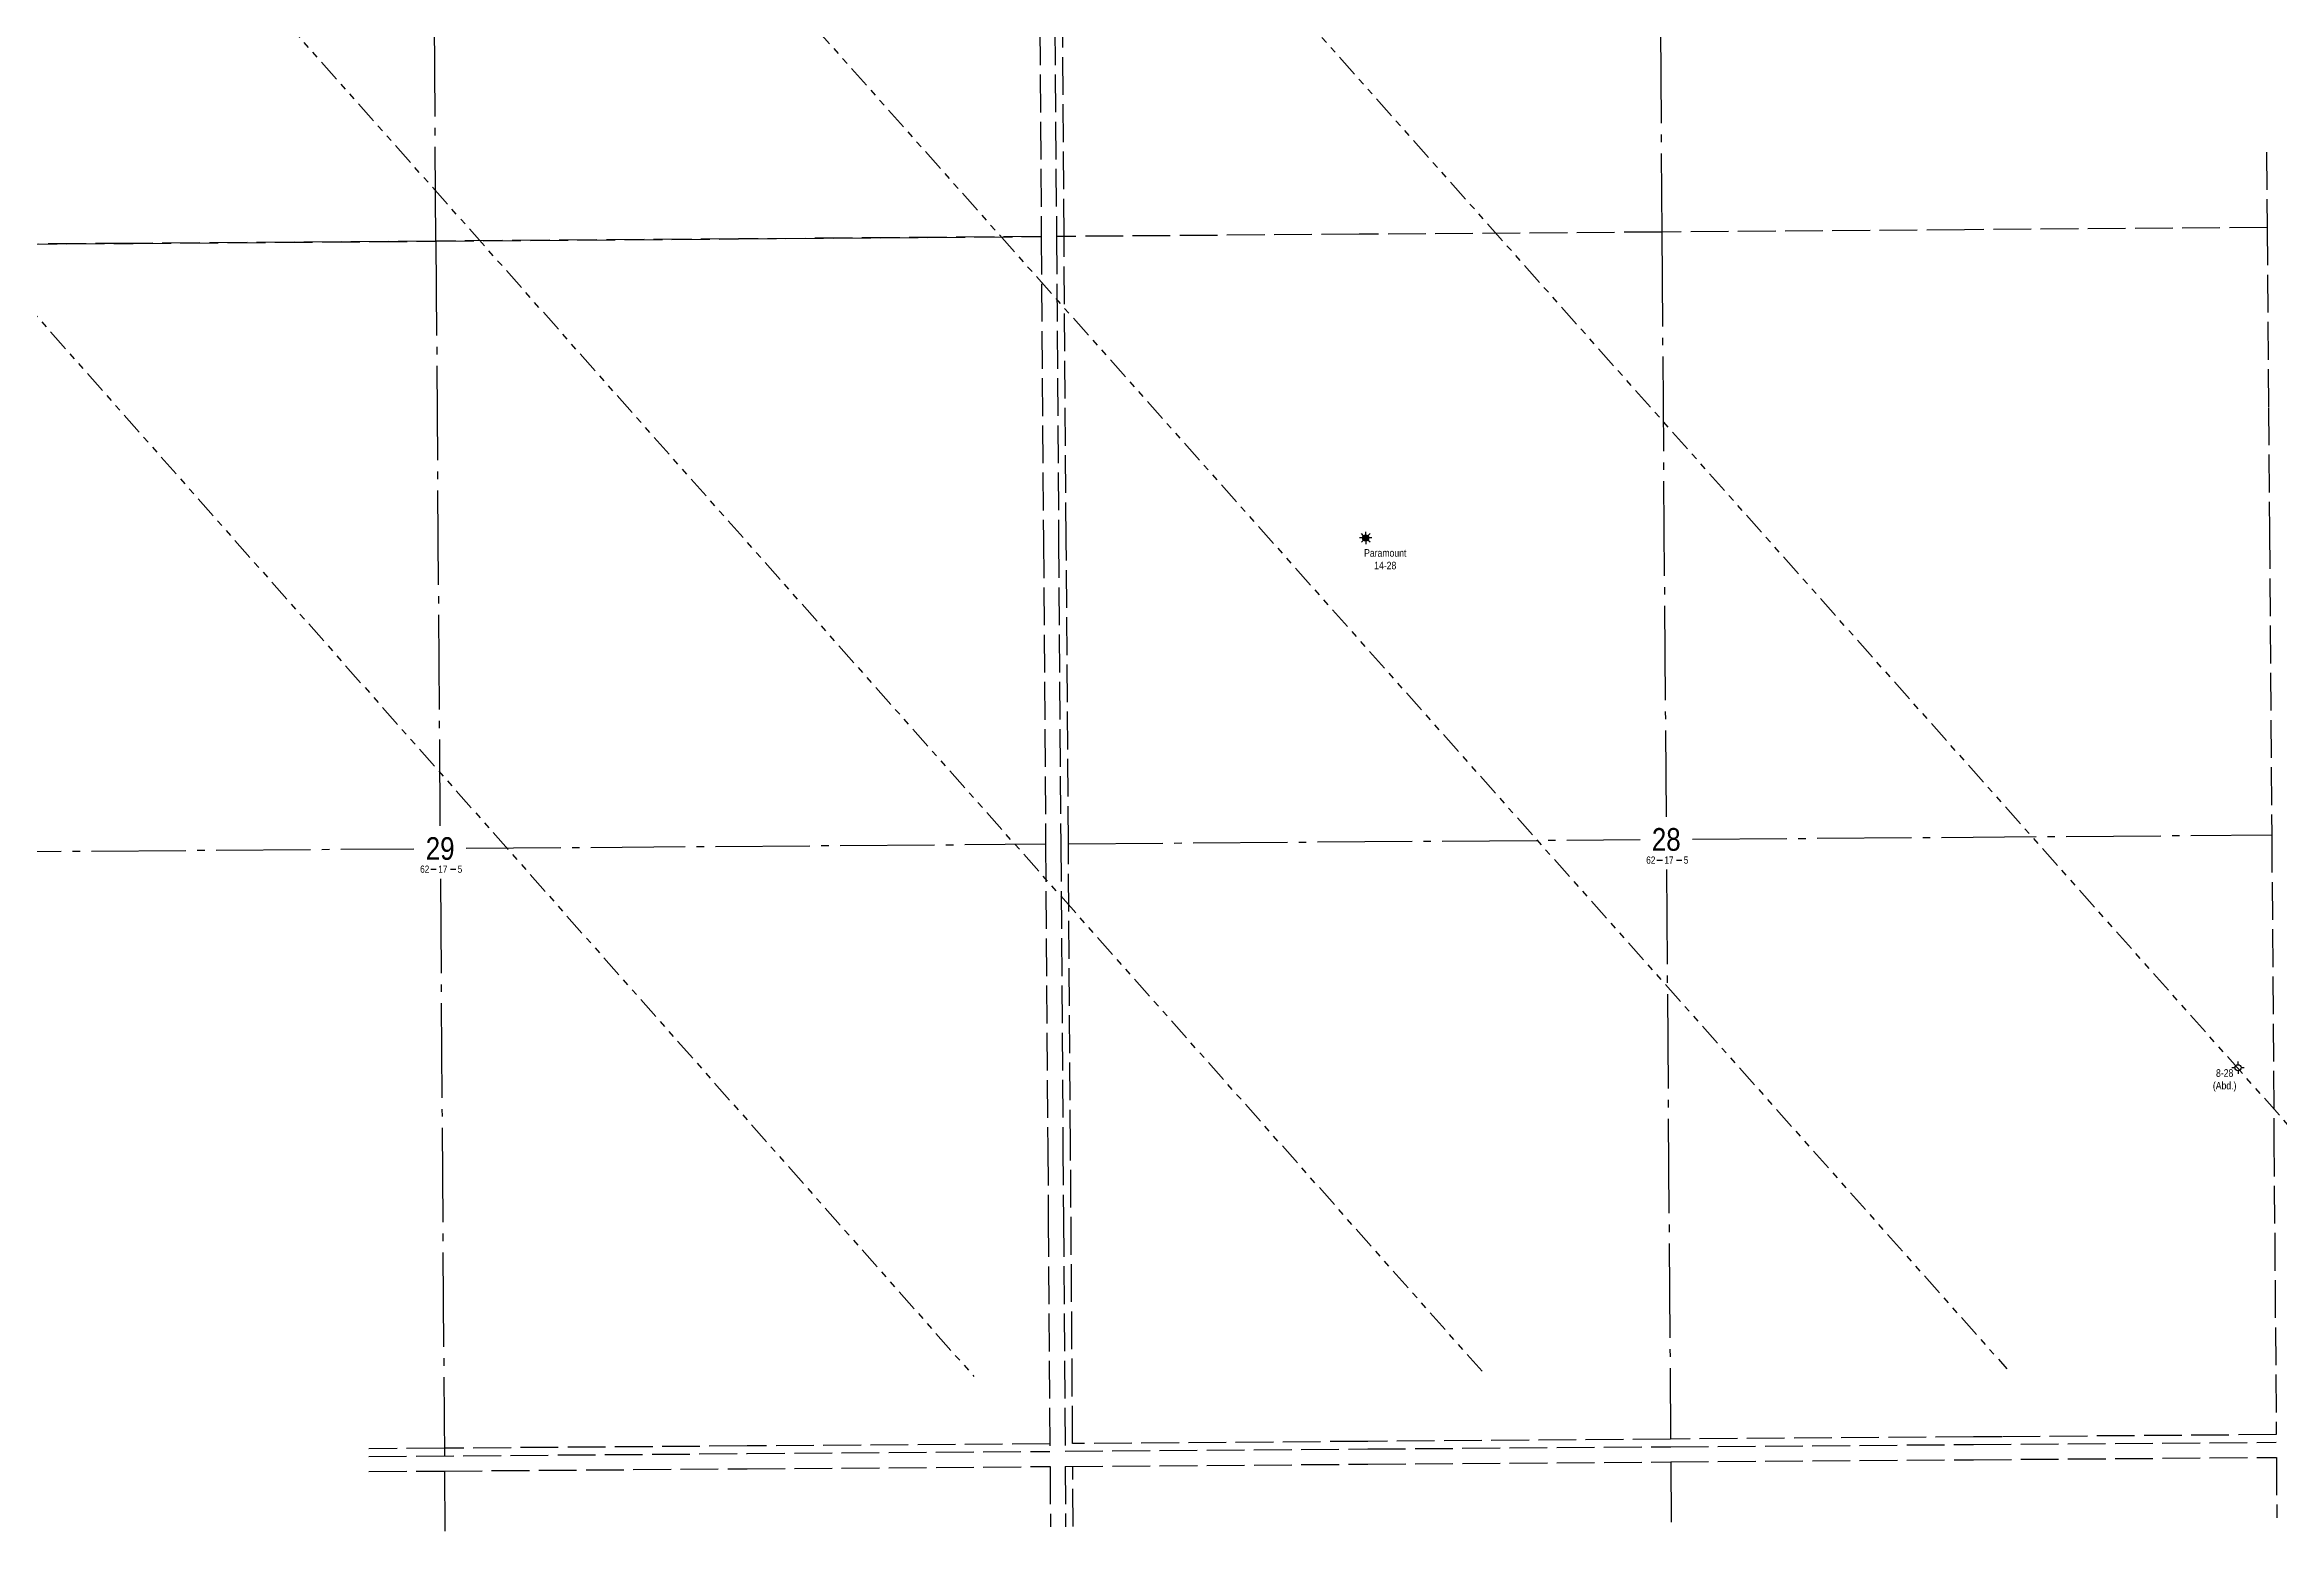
# Model space of a CAD drawing. Extents: x 522868 to 559106, y 6019929 to 6031707.
# Drawn here: x 531038 to 533996, y 6026381 to 6028349 of the extents above; entities that cross this region are included whole.
import ezdxf
from ezdxf.enums import TextEntityAlignment as Align

# ---------------------------------------------------------------- set-up
doc = ezdxf.new("R2010")
doc.units = 0
doc.header["$LTSCALE"] = 5
for name, pattern in [('foc-DRILLPATH', [14.75, 6, -1.75, 1.75, -1.75, 1.75, -1.75]), ('foc-QUARTERLINE', [33, 25, -3, 2, -3]), ('foc-UNSURVEYED', [12.5, 10, -2.5])]:
    doc.linetypes.add(name, pattern=pattern)
for name, color, linetype in [('10', 1, 'Continuous'), ('9', 3, 'Continuous'), ('ABADATA-DRILL-T', 8, 'Continuous'), ('L-SECLBL', 7, 'Continuous'), ('L-SECQ', 8, 'foc-QUARTERLINE'), ('L-USEC', 7, 'foc-UNSURVEYED'), ('P-PDRILLPATH', 12, 'foc-DRILLPATH')]:
    doc.layers.add(name, color=color, linetype=linetype)
doc.styles.add('80L', font='ARIALN.TTF', dxfattribs={"height": 10})
doc.styles.add('SIMPLEX', font='ARIALN.TTF')

# ---------------------------------------------------------------- blocks, each defined once
blk = doc.blocks.new('L-SECLBL')
at = {"layer": '9', "color": 7}
for p, q in [((-5.1, -27.8), (-12.3, -27.8)), ((20.7, -27.8), (13.5, -27.8))]:
    blk.add_line(p, q, dxfattribs=at)
at = {"layer": '10', "color": 2, "style": 'SIMPLEX'}
blk.add_attdef('SEC', text='', height=30, dxfattribs=at).set_placement((0, 0), align=Align.MIDDLE)
at = {"layer": '10', "color": 5, "style": '80L'}
blk.add_attdef('TWP', text='', height=9.5, dxfattribs=at).set_placement((-14.4, -27.4), align=Align.MIDDLE_RIGHT)
blk.add_attdef('RGE', text='', height=9.5, dxfattribs=at).set_placement((3.6, -27.4), align=Align.MIDDLE_CENTER)
blk.add_attdef('MER', text='', height=9.5, dxfattribs=at).set_placement((23.2, -27.4), align=Align.MIDDLE_LEFT)
blk = doc.blocks.new('GAS')
h = blk.add_hatch(color=255)
h.dxf.hatch_style = 1
edge = h.paths.add_edge_path()
edge.add_arc((0, 0), 0.9, 0, 360)
for p, q in [((-0.81, 0), (-1.62, 0)), ((-0.57, 0.57), (-1.14, 1.14)), ((0, 0.81), (0, 1.62)), ((0.57, 0.57), (1.14, 1.14)), ((1.62, 0), (0.81, 0)), ((-0.57, -0.57), (-1.14, -1.14)), ((0, -0.81), (0, -1.62)), ((1.14, -1.14), (0.57, -0.57))]:
    blk.add_line(p, q)
blk.add_circle((0, 0), 0.8)
blk = doc.blocks.new('GABD')
for p, q in [((-0.81, 0), (-1.62, 0)), ((0, 0.81), (0, 1.62)), ((1.62, 0), (0.81, 0)), ((0, -0.81), (0, -1.62))]:
    blk.add_line(p, q)
blk.add_circle((0, 0), 0.8)

msp = doc.modelspace()

# ---------------------------------------------------------------- linework, layer by layer
at = {"layer": 'L-SECQ', "flags": 128}
for points in [[(533172.928, 6028865.333), (533178.493, 6028101.2)], [(531555.532, 6028089.17), (531550.238, 6028853.309)], [(533178.493, 6028101.2), (533184.132, 6027327.067)], [(531555.532, 6028089.17), (531560.895, 6027315.035)], [(532392.834, 6027291.2), (533149.674, 6027296.811)], [(533218.954, 6027297.324), (533985.92, 6027303.01)], [(530769.584, 6027279.17), (531526.426, 6027284.778)], [(531595.706, 6027285.292), (532362.676, 6027290.976)], [(531561.38, 6027245.036), (531566.674, 6026480.902)], [(533184.642, 6027257.069), (533190.135, 6026502.993)], [(533190.355, 6026472.833), (533190.937, 6026392.993)], [(531566.813, 6026460.796), (531567.366, 6026380.957)]]:
    msp.add_lwpolyline(points, dxfattribs=at)
at = {"layer": 'L-USEC'}
for p, q in [((532354.105, 6028497.174), (532356.962, 6028095.108)), ((532374.211, 6028497.317), (532377.068, 6028095.251)), ((532387.12, 6028095.332), (532384.264, 6028497.398)), ((533979.174, 6028207.089), (533979.92, 6028107.144)), ((531555.532, 6028089.17), (531956.247, 6028092.14)), ((531956.247, 6028092.14), (531555.532, 6028089.17)), ((531956.247, 6028092.14), (532356.962, 6028095.108)), ((532356.962, 6028095.108), (531956.247, 6028092.14)), ((532356.962, 6028095.108), (532359.82, 6027693.042)), ((532777.774, 6028098.228), (532377.068, 6028095.257)), ((532377.068, 6028095.251), (532379.926, 6027693.185)), ((532389.977, 6027693.266), (532387.12, 6028095.332)), ((533178.493, 6028101.2), (532777.774, 6028098.228)), ((533579.206, 6028104.173), (533178.493, 6028101.2)), ((533979.92, 6028107.144), (533579.206, 6028104.173)), ((533979.92, 6028107.144), (533981.697, 6027869.031)), ((530754.104, 6028083.235), (531154.812, 6028086.202)), ((531154.812, 6028086.202), (530754.104, 6028083.235)), ((531154.812, 6028086.202), (531555.532, 6028089.17)), ((531555.532, 6028089.17), (531154.812, 6028086.202)), ((533981.697, 6027869.031), (533982.92, 6027705.078)), ((532359.82, 6027693.042), (532362.676, 6027290.976)), ((532379.926, 6027693.185), (532382.781, 6027291.118)), ((532392.834, 6027291.2), (532389.977, 6027693.266)), ((533982.92, 6027705.078), (533985.92, 6027303.01)), ((532382.781, 6027291.118), (532385.638, 6026889.047)), ((532395.691, 6026889.129), (532392.834, 6027291.2)), ((533985.92, 6027303.01), (533988.921, 6026900.94)), ((532362.676, 6027290.976), (532365.532, 6026888.904)), ((532365.532, 6026888.904), (532366.206, 6026794.225)), ((532385.638, 6026889.047), (532386.312, 6026794.368)), ((532398.476, 6026497.124), (532395.691, 6026889.129)), ((533988.921, 6026900.94), (533991.846, 6026508.933)), ((532366.206, 6026794.225), (532368.39, 6026486.847)), ((532386.312, 6026794.368), (532388.496, 6026486.996)), ((531967.461, 6026493.928), (531566.604, 6026490.955)), ((532368.319, 6026496.9), (531967.461, 6026493.928)), ((532789.275, 6026500.019), (532398.476, 6026497.124)), ((533190.135, 6026502.993), (532789.275, 6026500.019)), ((532789.342, 6026489.967), (533190.206, 6026492.939)), ((533590.991, 6026505.947), (533190.135, 6026502.993)), ((533190.206, 6026492.939), (533591.064, 6026495.91)), ((533628.506, 6026506.223), (533590.991, 6026505.947)), ((533591.064, 6026495.91), (533991.922, 6026498.881)), ((533991.846, 6026508.933), (533628.506, 6026506.223)), ((531566.604, 6026490.955), (531466.65, 6026490.214)), ((531466.72, 6026480.16), (531967.524, 6026483.875)), ((531466.72, 6026480.161), (531566.664, 6026480.902)), ((531566.813, 6026460.796), (531967.673, 6026463.769)), ((531967.524, 6026483.875), (532368.39, 6026486.847)), ((531967.673, 6026463.769), (532368.533, 6026466.741)), ((532368.533, 6026466.741), (532369.1, 6026386.901)), ((532388.496, 6026486.996), (532789.342, 6026489.967)), ((532388.639, 6026466.89), (532789.491, 6026469.861)), ((532388.639, 6026466.89), (532389.206, 6026387.05)), ((532399.258, 6026387.124), (532398.691, 6026466.965)), ((532789.491, 6026469.861), (533190.355, 6026472.833)), ((533190.355, 6026472.833), (533591.213, 6026475.804)), ((533591.213, 6026475.804), (533992.071, 6026478.775)), ((533992.071, 6026478.775), (533992.667, 6026398.937)), ((531466.859, 6026460.055), (531566.813, 6026460.796))]:
    msp.add_line(p, q, dxfattribs=at)
at = {"layer": 'P-PDRILLPATH', "flags": 128}
for points in [[(530155.927, 6029911.185), (529608.094, 6029594.925), (532267.735, 6026586.051)], [(532940.648, 6026592.78), (530274.968, 6029599.985), (530158.848, 6029915.065)], [(530161.897, 6029919.007), (530962.092, 6029604.951), (533635.179, 6026596.2)], [(534290.179, 6026601.049), (531617.091, 6029609.801), (530164.881, 6029922.918)]]:
    msp.add_lwpolyline(points, dxfattribs=at)

# ---------------------------------------------------------------- block references
at = {"layer": 'ABADATA-DRILL-T', "linetype": 'Continuous', "xscale": 4.999999999999956, "yscale": 4.999999999999956, "zscale": 4.999999999999956}
for name, p in [('GAS', (532786.534, 6027696.186)), ('GABD', (533941.428, 6026994.69))]:
    msp.add_blockref(name, p, dxfattribs=at)
at = {"layer": 'L-SECLBL', "color": 2, "xscale": 0.99947305, "yscale": 0.99947305, "zscale": 0.99947305}
for p, values in [((531561.103, 6027285.035), {'SEC': '29', 'TWP': '62', 'RGE': '17', 'MER': '5'}), ((533184.351, 6027297.068), {'SEC': '28', 'TWP': '62', 'RGE': '17', 'MER': '5'})]:
    msp.add_blockref('L-SECLBL', p, dxfattribs=at).add_auto_attribs(values)

# ---------------------------------------------------------------- texts
at = {"layer": 'ABADATA-DRILL-T', "linetype": 'Continuous', "char_height": 10, "attachment_point": 1, "style": '80L'}
for s, width, insert in [('\\pxqc;Paramount\\P14-28', 56.06862, (532784.259, 6027681.338)), ('\\pxqc;8-28\\P(Abd.)', 30.59795, (533908.322, 6026992.737))]:
    msp.add_mtext_dynamic_manual_height_columns(s, width=width, gutter_width=50, heights=[0], dxfattribs=dict(at, insert=insert))

doc.saveas('drawing.dxf')
